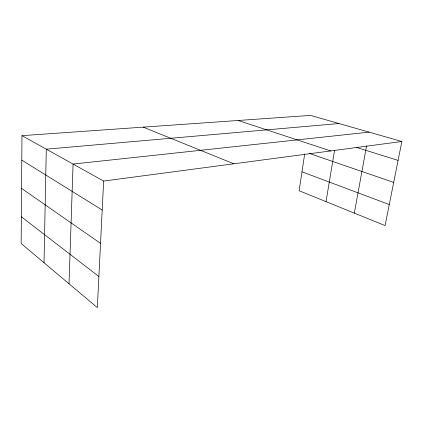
<?xml version="1.0" encoding="UTF-8"?>
<svg xmlns="http://www.w3.org/2000/svg" width="423" height="423" viewBox="0 0 423 423"><rect width="100%" height="100%" fill="white"/><g stroke="black" fill="none" stroke-linecap="round" stroke-linejoin="round"><path stroke-width="0.63" d="M21.97 135.656L21.15 243.495L97.332 307.595L103.64 181.06L21.97 135.656L310.524 115.405L401.85 141.499L385.083 225.575L299.124 190.736L304.703 153.872M44.018 262.736L46.287 149.176L339.008 123.542M69.018 283.775L73.068 164.066L369.073 132.135M326.027 201.639L334.508 150.614M354.331 213.113L366.593 145.761M103.64 181.06L401.85 141.499M356.494 147.41L398.08 160.391M238.17 120.481L330.744 150.932M309.303 153.427L393.697 182.392M301.985 171.823L389.276 204.547M143.233 127.149L233.829 163.791M21.785 160.121L102.197 210.025M21.568 188.441L100.537 243.362M21.351 216.777L98.882 276.515"/></g></svg>
